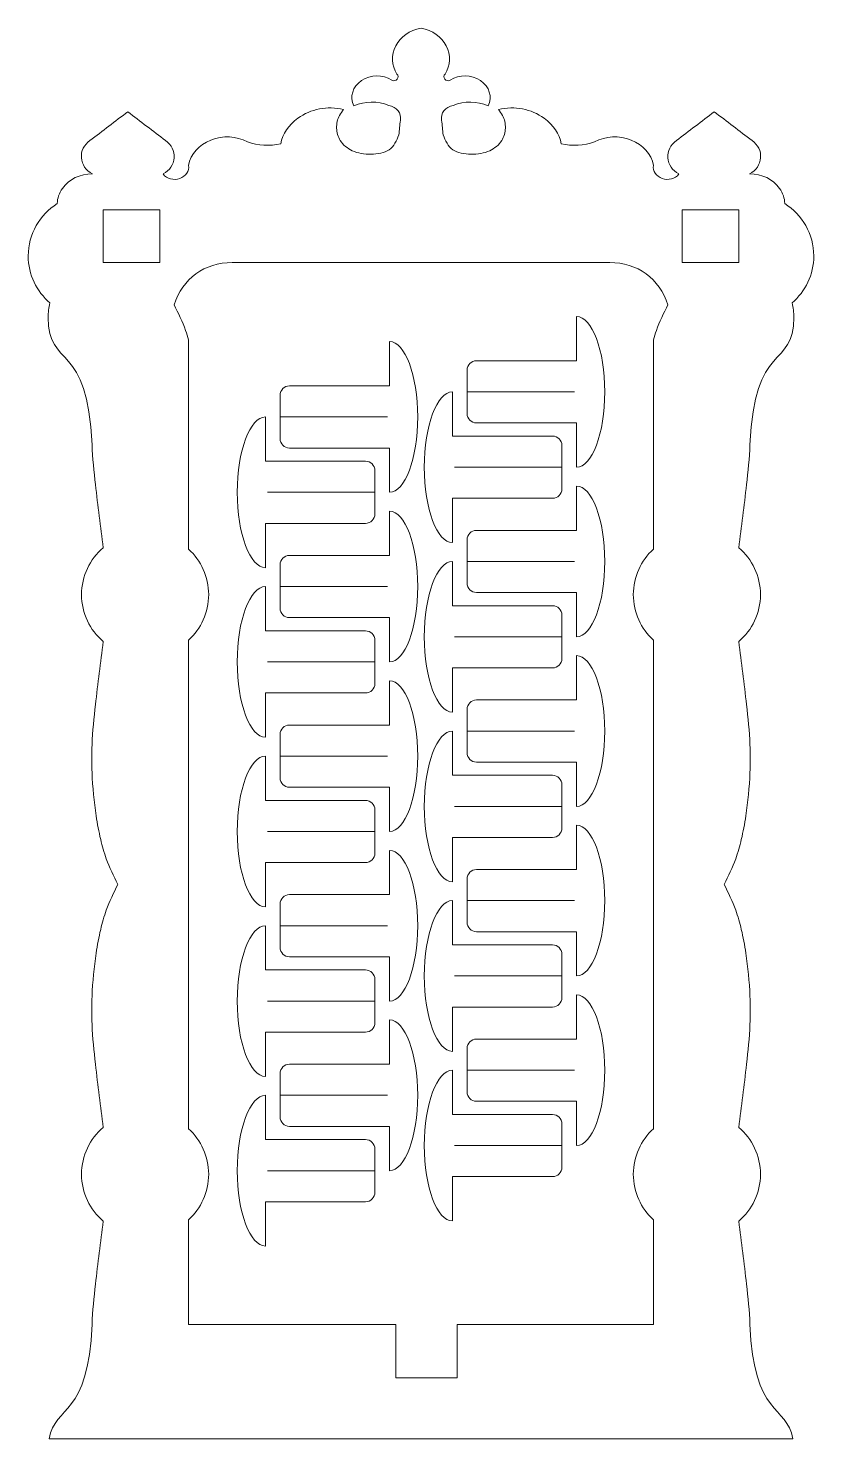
# Model space of a CAD drawing. Header units: centimetres. Extents: x -44 to 44, y -59 to 59.
# Drawn here: x -24 to -15.07, y -38.4 to -22.36 of the extents above; entities that cross this region are included whole.
import ezdxf

# ---------------------------------------------------------------- set-up
doc = ezdxf.new("R2010")
doc.units = ezdxf.units.CM
doc.header["$MEASUREMENT"] = 0
doc.layers.add('layer 1', color=7, linetype='Continuous')

msp = doc.modelspace()

# ---------------------------------------------------------------- linework, layer by layer
at = {"layer": 'layer 1', "color": 7, "lineweight": 9}
for points, knots in [([(-23.67139, -24.35355), (-23.86982, -24.48011), (-24.00109, -24.69977), (-24.00109, -24.94956), (-24.00109, -24.94956), (-24.00109, -25.16269), (-23.9055, -25.35386), (-23.75424, -25.48399), (-23.75424, -25.48399), (-23.7672, -25.5372), (-23.7741, -25.59274), (-23.7741, -25.64985), (-23.7741, -25.64985), (-23.7741, -26.23329), (-23.32346, -25.92146), (-23.2755, -27.0966), (-23.2755, -27.0966), (-23.26931, -27.24836), (-23.25396, -27.39964), (-23.23697, -27.55071), (-23.23697, -27.55071), (-23.21001, -27.79026), (-23.17892, -28.02926), (-23.14954, -28.26831), (-23.14954, -28.26831), (-23.29995, -28.39843), (-23.3949, -28.58904), (-23.3949, -28.80146), (-23.3949, -28.80146), (-23.3949, -29.01388), (-23.29995, -29.20449), (-23.14954, -29.3346), (-23.14954, -29.3346), (-23.17892, -29.57368), (-23.21001, -29.81267), (-23.23697, -30.0522), (-23.23697, -30.0522), (-23.25396, -30.20327), (-23.26931, -30.35456), (-23.2755, -30.50631), (-23.2755, -30.50631), (-23.27987, -30.61341), (-23.27968, -30.72073), (-23.2755, -30.82793), (-23.2755, -30.82793), (-23.26911, -30.99193), (-23.25336, -31.1556), (-23.2287, -31.31779), (-23.2287, -31.31779), (-23.21505, -31.40766), (-23.19864, -31.49708), (-23.17779, -31.58565), (-23.17779, -31.58565), (-23.16026, -31.66001), (-23.1396, -31.73372), (-23.11344, -31.80531), (-23.11344, -31.80531), (-23.07686, -31.90545), (-23.02948, -32.00136), (-22.9821, -32.0973), (-22.9821, -32.0973), (-23.02948, -32.19323), (-23.07686, -32.28915), (-23.11344, -32.38928), (-23.11344, -32.38928), (-23.1396, -32.46088), (-23.16026, -32.53459), (-23.17779, -32.60895), (-23.17779, -32.60895), (-23.19864, -32.69751), (-23.21505, -32.78693), (-23.2287, -32.87681), (-23.2287, -32.87681), (-23.25336, -33.039), (-23.26911, -33.20267), (-23.2755, -33.36666), (-23.2755, -33.36666), (-23.27968, -33.47387), (-23.27987, -33.58118), (-23.2755, -33.68828), (-23.2755, -33.68828), (-23.26931, -33.84004), (-23.25396, -33.99133), (-23.23697, -34.1424), (-23.23697, -34.1424), (-23.21001, -34.38193), (-23.17892, -34.62092), (-23.14954, -34.86), (-23.14954, -34.86), (-23.29995, -34.99011), (-23.3949, -35.18072), (-23.3949, -35.39314), (-23.3949, -35.39314), (-23.3949, -35.60556), (-23.29995, -35.79617), (-23.14954, -35.92628), (-23.14954, -35.92628), (-23.17892, -36.16534), (-23.21001, -36.40433), (-23.23697, -36.64388), (-23.23697, -36.64388), (-23.25396, -36.79496), (-23.26931, -36.94624), (-23.2755, -37.098), (-23.2755, -37.098), (-23.31891, -38.16201), (-23.69244, -38.00702), (-23.7627, -38.40124), (-23.7627, -38.40124), (-20.94564, -38.40124), (-18.12855, -38.40124), (-15.31149, -38.40124), (-15.31149, -38.40124), (-15.38175, -38.00702), (-15.75527, -38.16201), (-15.79869, -37.098), (-15.79869, -37.098), (-15.80488, -36.94624), (-15.82022, -36.79496), (-15.83721, -36.64388), (-15.83721, -36.64388), (-15.86417, -36.40433), (-15.89526, -36.16534), (-15.92464, -35.92628), (-15.92464, -35.92628), (-15.77424, -35.79617), (-15.67929, -35.60556), (-15.67929, -35.39314), (-15.67929, -35.39314), (-15.67929, -35.18072), (-15.77424, -34.99011), (-15.92464, -34.86), (-15.92464, -34.86), (-15.89526, -34.62092), (-15.86417, -34.38193), (-15.83721, -34.1424), (-15.83721, -34.1424), (-15.82022, -33.99133), (-15.80488, -33.84004), (-15.79869, -33.68828), (-15.79869, -33.68828), (-15.79431, -33.58118), (-15.79451, -33.47387), (-15.79869, -33.36666), (-15.79869, -33.36666), (-15.80507, -33.20267), (-15.82082, -33.039), (-15.84549, -32.87681), (-15.84549, -32.87681), (-15.85914, -32.78693), (-15.87555, -32.69751), (-15.8964, -32.60895), (-15.8964, -32.60895), (-15.91393, -32.53459), (-15.93459, -32.46088), (-15.96075, -32.38928), (-15.96075, -32.38928), (-15.99733, -32.28915), (-16.04471, -32.19323), (-16.09209, -32.0973), (-16.09209, -32.0973), (-16.04471, -32.00136), (-15.99733, -31.90545), (-15.96075, -31.80531), (-15.96075, -31.80531), (-15.93459, -31.73372), (-15.91393, -31.66001), (-15.8964, -31.58565), (-15.8964, -31.58565), (-15.87555, -31.49708), (-15.85914, -31.40766), (-15.84549, -31.31779), (-15.84549, -31.31779), (-15.82082, -31.1556), (-15.80507, -30.99193), (-15.79869, -30.82793), (-15.79869, -30.82793), (-15.79451, -30.72073), (-15.79431, -30.61341), (-15.79869, -30.50631), (-15.79869, -30.50631), (-15.80488, -30.35456), (-15.82022, -30.20327), (-15.83721, -30.0522), (-15.83721, -30.0522), (-15.86417, -29.81267), (-15.89526, -29.57368), (-15.92464, -29.3346), (-15.92464, -29.3346), (-15.77424, -29.20449), (-15.67929, -29.01388), (-15.67929, -28.80146), (-15.67929, -28.80146), (-15.67929, -28.58904), (-15.77424, -28.39843), (-15.92464, -28.26831), (-15.92464, -28.26831), (-15.89526, -28.02926), (-15.86417, -27.79026), (-15.83721, -27.55071), (-15.83721, -27.55071), (-15.82022, -27.39964), (-15.80488, -27.24836), (-15.79869, -27.0966), (-15.79869, -27.0966), (-15.75073, -25.92146), (-15.30009, -26.23329), (-15.30009, -25.64985), (-15.30009, -25.64985), (-15.30009, -25.59274), (-15.30699, -25.5372), (-15.31995, -25.48399), (-15.31995, -25.48399), (-15.16869, -25.35386), (-15.07309, -25.16269), (-15.07309, -24.94956), (-15.07309, -24.94956), (-15.07309, -24.69977), (-15.20436, -24.48011), (-15.40279, -24.35355), (-15.40279, -24.35355), (-15.40419, -24.29456), (-15.42381, -24.23601), (-15.46149, -24.18212), (-15.46149, -24.18212), (-15.53559, -24.07607), (-15.66004, -24.01605), (-15.80222, -24.01783), (-15.80222, -24.01783), (-15.72765, -23.97675), (-15.68265, -23.91049), (-15.67708, -23.83367), (-15.67708, -23.83367), (-15.67149, -23.75681), (-15.70656, -23.68614), (-15.77458, -23.63715), (-15.77458, -23.63715), (-15.91774, -23.52827), (-16.06093, -23.41937), (-16.20411, -23.31049), (-16.20411, -23.31049), (-16.3473, -23.41937), (-16.49049, -23.52827), (-16.63367, -23.63715), (-16.63367, -23.63715), (-16.70169, -23.68614), (-16.73674, -23.75681), (-16.73115, -23.83367), (-16.73115, -23.83367), (-16.72558, -23.91049), (-16.68058, -23.97675), (-16.60605, -24.01783), (-16.60605, -24.01783), (-16.64968, -24.07322), (-16.72324, -24.093), (-16.79501, -24.06859), (-16.79501, -24.06859), (-16.86673, -24.04419), (-16.90566, -23.98614), (-16.89491, -23.91951), (-16.89491, -23.91951), (-16.92081, -23.79039), (-17.01255, -23.68667), (-17.14899, -23.63214), (-17.14899, -23.63214), (-17.2854, -23.57762), (-17.43519, -23.58482), (-17.56393, -23.65213), (-17.56393, -23.65213), (-17.6868, -23.69471), (-17.81704, -23.70244), (-17.94221, -23.67561), (-17.94221, -23.67561), (-17.96578, -23.56264), (-18.03343, -23.46109), (-18.13901, -23.38391), (-18.13901, -23.38391), (-18.28528, -23.277), (-18.47149, -23.24091), (-18.65576, -23.28375), (-18.65576, -23.28375), (-18.63966, -23.30578), (-18.62359, -23.32779), (-18.61108, -23.35136), (-18.61108, -23.35136), (-18.58751, -23.39586), (-18.57669, -23.44596), (-18.57804, -23.49572), (-18.57804, -23.49572), (-18.57936, -23.54522), (-18.59271, -23.59438), (-18.6201, -23.63745), (-18.6201, -23.63745), (-18.65102, -23.68603), (-18.69981, -23.72685), (-18.75531, -23.75291), (-18.75531, -23.75291), (-18.81939, -23.78297), (-18.89237, -23.79343), (-18.96872, -23.79227), (-18.96872, -23.79227), (-19.04381, -23.79116), (-19.12215, -23.77877), (-19.17525, -23.7417), (-19.17525, -23.7417), (-19.23, -23.70345), (-19.2579, -23.63891), (-19.28582, -23.57434), (-19.28582, -23.57434), (-19.29131, -23.51839), (-19.29679, -23.46244), (-19.3023, -23.40649), (-19.3023, -23.40649), (-19.31634, -23.32459), (-19.26261, -23.25636), (-19.17006, -23.23854), (-19.17006, -23.23854), (-19.04203, -23.18619), (-18.90069, -23.18816), (-18.77464, -23.24406), (-18.77464, -23.24406), (-18.72431, -23.13744), (-18.75816, -23.0259), (-18.86241, -22.95514), (-18.86241, -22.95514), (-18.96669, -22.88439), (-19.09869, -22.88327), (-19.20448, -22.95227), (-19.20448, -22.95227), (-19.22739, -22.96164), (-19.25192, -22.95626), (-19.26701, -22.93851), (-19.26701, -22.93851), (-19.28211, -22.92079), (-19.28098, -22.89872), (-19.26414, -22.88224), (-19.26414, -22.88224), (-19.2003, -22.78127), (-19.19529, -22.66599), (-19.2501, -22.56105), (-19.2501, -22.56105), (-19.30496, -22.45611), (-19.40794, -22.38396), (-19.53709, -22.36001), (-19.53709, -22.36001), (-19.66624, -22.38396), (-19.76923, -22.45611), (-19.82409, -22.56105), (-19.82409, -22.56105), (-19.8789, -22.66599), (-19.87389, -22.78127), (-19.81005, -22.88224), (-19.81005, -22.88224), (-19.79321, -22.89872), (-19.79207, -22.92079), (-19.80718, -22.93851), (-19.80718, -22.93851), (-19.82226, -22.95626), (-19.8468, -22.96164), (-19.86971, -22.95227), (-19.86971, -22.95227), (-19.9755, -22.88327), (-20.1075, -22.88439), (-20.21177, -22.95514), (-20.21177, -22.95514), (-20.31602, -23.0259), (-20.34988, -23.13744), (-20.29954, -23.24406), (-20.29954, -23.24406), (-20.1735, -23.18816), (-20.03216, -23.18619), (-19.90412, -23.23854), (-19.90412, -23.23854), (-19.81157, -23.25636), (-19.75785, -23.32459), (-19.77189, -23.40649), (-19.77189, -23.40649), (-19.77739, -23.46244), (-19.78288, -23.51839), (-19.78836, -23.57434), (-19.78836, -23.57434), (-19.81629, -23.63891), (-19.84419, -23.70345), (-19.89894, -23.7417), (-19.89894, -23.7417), (-19.95204, -23.77877), (-20.03038, -23.79116), (-20.10546, -23.79227), (-20.10546, -23.79227), (-20.18181, -23.79343), (-20.2548, -23.78297), (-20.31887, -23.75291), (-20.31887, -23.75291), (-20.37437, -23.72685), (-20.42316, -23.68603), (-20.45409, -23.63745), (-20.45409, -23.63745), (-20.48147, -23.59438), (-20.49482, -23.54522), (-20.49615, -23.49572), (-20.49615, -23.49572), (-20.4975, -23.44596), (-20.48668, -23.39586), (-20.46311, -23.35136), (-20.46311, -23.35136), (-20.45059, -23.32779), (-20.43452, -23.30578), (-20.41843, -23.28375), (-20.41843, -23.28375), (-20.60269, -23.24091), (-20.78891, -23.277), (-20.93518, -23.38391), (-20.93518, -23.38391), (-21.04076, -23.46109), (-21.10841, -23.56264), (-21.13198, -23.67561), (-21.13198, -23.67561), (-21.25714, -23.70244), (-21.38739, -23.69471), (-21.51026, -23.65213), (-21.51026, -23.65213), (-21.639, -23.58482), (-21.78879, -23.57762), (-21.9252, -23.63214), (-21.9252, -23.63214), (-22.06164, -23.68667), (-22.15337, -23.79039), (-22.17928, -23.91951), (-22.17928, -23.91951), (-22.16852, -23.98614), (-22.20746, -24.04419), (-22.27918, -24.06859), (-22.27918, -24.06859), (-22.35094, -24.093), (-22.42451, -24.07322), (-22.46814, -24.01783), (-22.46814, -24.01783), (-22.39361, -23.97675), (-22.34861, -23.91049), (-22.34304, -23.83367), (-22.34304, -23.83367), (-22.33744, -23.75681), (-22.3725, -23.68614), (-22.44051, -23.63715), (-22.44051, -23.63715), (-22.5837, -23.52827), (-22.72689, -23.41937), (-22.87007, -23.31049), (-22.87007, -23.31049), (-23.01326, -23.41937), (-23.15644, -23.52827), (-23.29961, -23.63715), (-23.29961, -23.63715), (-23.36762, -23.68614), (-23.4027, -23.75681), (-23.39711, -23.83367), (-23.39711, -23.83367), (-23.39154, -23.91049), (-23.34654, -23.97675), (-23.27196, -24.01783), (-23.27196, -24.01783), (-23.41414, -24.01605), (-23.5386, -24.07607), (-23.6127, -24.18212), (-23.6127, -24.18212), (-23.65037, -24.23601), (-23.67, -24.29456), (-23.67139, -24.35355)], [0, 0, 0, 0, 0.00847458, 0.00847458, 0.00847458, 0.00847458, 0.01694915, 0.01694915, 0.01694915, 0.01694915, 0.02542373, 0.02542373, 0.02542373, 0.02542373, 0.03389831, 0.03389831, 0.03389831, 0.03389831, 0.04237288, 0.04237288, 0.04237288, 0.04237288, 0.05084746, 0.05084746, 0.05084746, 0.05084746, 0.05932203, 0.05932203, 0.05932203, 0.05932203, 0.06779661, 0.06779661, 0.06779661, 0.06779661, 0.07627119, 0.07627119, 0.07627119, 0.07627119, 0.08474576, 0.08474576, 0.08474576, 0.08474576, 0.09322034, 0.09322034, 0.09322034, 0.09322034, 0.10169492, 0.10169492, 0.10169492, 0.10169492, 0.11016949, 0.11016949, 0.11016949, 0.11016949, 0.11864407, 0.11864407, 0.11864407, 0.11864407, 0.12711864, 0.12711864, 0.12711864, 0.12711864, 0.13559322, 0.13559322, 0.13559322, 0.13559322, 0.1440678, 0.1440678, 0.1440678, 0.1440678, 0.15254237, 0.15254237, 0.15254237, 0.15254237, 0.16101695, 0.16101695, 0.16101695, 0.16101695, 0.16949153, 0.16949153, 0.16949153, 0.16949153, 0.1779661, 0.1779661, 0.1779661, 0.1779661, 0.18644068, 0.18644068, 0.18644068, 0.18644068, 0.19491525, 0.19491525, 0.19491525, 0.19491525, 0.20338983, 0.20338983, 0.20338983, 0.20338983, 0.21186441, 0.21186441, 0.21186441, 0.21186441, 0.22033898, 0.22033898, 0.22033898, 0.22033898, 0.22881356, 0.22881356, 0.22881356, 0.22881356, 0.23728814, 0.23728814, 0.23728814, 0.23728814, 0.24576271, 0.24576271, 0.24576271, 0.24576271, 0.25423729, 0.25423729, 0.25423729, 0.25423729, 0.26271186, 0.26271186, 0.26271186, 0.26271186, 0.27118644, 0.27118644, 0.27118644, 0.27118644, 0.27966102, 0.27966102, 0.27966102, 0.27966102, 0.28813559, 0.28813559, 0.28813559, 0.28813559, 0.29661017, 0.29661017, 0.29661017, 0.29661017, 0.30508475, 0.30508475, 0.30508475, 0.30508475, 0.31355932, 0.31355932, 0.31355932, 0.31355932, 0.3220339, 0.3220339, 0.3220339, 0.3220339, 0.33050847, 0.33050847, 0.33050847, 0.33050847, 0.33898305, 0.33898305, 0.33898305, 0.33898305, 0.34745763, 0.34745763, 0.34745763, 0.34745763, 0.3559322, 0.3559322, 0.3559322, 0.3559322, 0.36440678, 0.36440678, 0.36440678, 0.36440678, 0.37288136, 0.37288136, 0.37288136, 0.37288136, 0.38135593, 0.38135593, 0.38135593, 0.38135593, 0.38983051, 0.38983051, 0.38983051, 0.38983051, 0.39830508, 0.39830508, 0.39830508, 0.39830508, 0.40677966, 0.40677966, 0.40677966, 0.40677966, 0.41525424, 0.41525424, 0.41525424, 0.41525424, 0.42372881, 0.42372881, 0.42372881, 0.42372881, 0.43220339, 0.43220339, 0.43220339, 0.43220339, 0.44067797, 0.44067797, 0.44067797, 0.44067797, 0.44915254, 0.44915254, 0.44915254, 0.44915254, 0.45762712, 0.45762712, 0.45762712, 0.45762712, 0.46610169, 0.46610169, 0.46610169, 0.46610169, 0.47457627, 0.47457627, 0.47457627, 0.47457627, 0.48305085, 0.48305085, 0.48305085, 0.48305085, 0.49152542, 0.49152542, 0.49152542, 0.49152542, 0.5, 0.5, 0.5, 0.5, 0.50847458, 0.50847458, 0.50847458, 0.50847458, 0.51694915, 0.51694915, 0.51694915, 0.51694915, 0.52542373, 0.52542373, 0.52542373, 0.52542373, 0.53389831, 0.53389831, 0.53389831, 0.53389831, 0.54237288, 0.54237288, 0.54237288, 0.54237288, 0.55084746, 0.55084746, 0.55084746, 0.55084746, 0.55932203, 0.55932203, 0.55932203, 0.55932203, 0.56779661, 0.56779661, 0.56779661, 0.56779661, 0.57627119, 0.57627119, 0.57627119, 0.57627119, 0.58474576, 0.58474576, 0.58474576, 0.58474576, 0.59322034, 0.59322034, 0.59322034, 0.59322034, 0.60169492, 0.60169492, 0.60169492, 0.60169492, 0.61016949, 0.61016949, 0.61016949, 0.61016949, 0.61864407, 0.61864407, 0.61864407, 0.61864407, 0.62711864, 0.62711864, 0.62711864, 0.62711864, 0.63559322, 0.63559322, 0.63559322, 0.63559322, 0.6440678, 0.6440678, 0.6440678, 0.6440678, 0.65254237, 0.65254237, 0.65254237, 0.65254237, 0.66101695, 0.66101695, 0.66101695, 0.66101695, 0.66949153, 0.66949153, 0.66949153, 0.66949153, 0.6779661, 0.6779661, 0.6779661, 0.6779661, 0.68644068, 0.68644068, 0.68644068, 0.68644068, 0.69491525, 0.69491525, 0.69491525, 0.69491525, 0.70338983, 0.70338983, 0.70338983, 0.70338983, 0.71186441, 0.71186441, 0.71186441, 0.71186441, 0.72033898, 0.72033898, 0.72033898, 0.72033898, 0.72881356, 0.72881356, 0.72881356, 0.72881356, 0.73728814, 0.73728814, 0.73728814, 0.73728814, 0.74576271, 0.74576271, 0.74576271, 0.74576271, 0.75423729, 0.75423729, 0.75423729, 0.75423729, 0.76271186, 0.76271186, 0.76271186, 0.76271186, 0.77118644, 0.77118644, 0.77118644, 0.77118644, 0.77966102, 0.77966102, 0.77966102, 0.77966102, 0.78813559, 0.78813559, 0.78813559, 0.78813559, 0.79661017, 0.79661017, 0.79661017, 0.79661017, 0.80508475, 0.80508475, 0.80508475, 0.80508475, 0.81355932, 0.81355932, 0.81355932, 0.81355932, 0.8220339, 0.8220339, 0.8220339, 0.8220339, 0.83050847, 0.83050847, 0.83050847, 0.83050847, 0.83898305, 0.83898305, 0.83898305, 0.83898305, 0.84745763, 0.84745763, 0.84745763, 0.84745763, 0.8559322, 0.8559322, 0.8559322, 0.8559322, 0.86440678, 0.86440678, 0.86440678, 0.86440678, 0.87288136, 0.87288136, 0.87288136, 0.87288136, 0.88135593, 0.88135593, 0.88135593, 0.88135593, 0.88983051, 0.88983051, 0.88983051, 0.88983051, 0.89830508, 0.89830508, 0.89830508, 0.89830508, 0.90677966, 0.90677966, 0.90677966, 0.90677966, 0.91525424, 0.91525424, 0.91525424, 0.91525424, 0.92372881, 0.92372881, 0.92372881, 0.92372881, 0.93220339, 0.93220339, 0.93220339, 0.93220339, 0.94067797, 0.94067797, 0.94067797, 0.94067797, 0.94915254, 0.94915254, 0.94915254, 0.94915254, 0.95762712, 0.95762712, 0.95762712, 0.95762712, 0.96610169, 0.96610169, 0.96610169, 0.96610169, 0.97457627, 0.97457627, 0.97457627, 0.97457627, 0.98305085, 0.98305085, 0.98305085, 0.98305085, 1, 1, 1, 1]), ([(-23.14991, -24.42566), (-23.14991, -24.42566), (-22.50705, -24.42566), (-22.50705, -24.42566), (-22.50705, -24.42566), (-22.50705, -24.42566), (-22.50705, -25.02566), (-22.50705, -25.02566), (-22.50705, -25.02566), (-22.50705, -25.02566), (-23.14991, -25.02566), (-23.14991, -25.02566), (-23.14991, -25.02566), (-23.14991, -25.02566), (-23.14991, -24.42566), (-23.14991, -24.42566)], [0, 0, 0, 0, 0.2, 0.2, 0.2, 0.2, 0.4, 0.4, 0.4, 0.4, 0.6, 0.6, 0.6, 0.6, 1, 1, 1, 1]), ([(-15.92428, -24.42566), (-15.92428, -24.42566), (-16.56714, -24.42566), (-16.56714, -24.42566), (-16.56714, -24.42566), (-16.56714, -24.42566), (-16.56714, -25.02566), (-16.56714, -25.02566), (-16.56714, -25.02566), (-16.56714, -25.02566), (-15.92428, -25.02566), (-15.92428, -25.02566), (-15.92428, -25.02566), (-15.92428, -25.02566), (-15.92428, -24.42566), (-15.92428, -24.42566)], [0, 0, 0, 0, 0.2, 0.2, 0.2, 0.2, 0.4, 0.4, 0.4, 0.4, 0.6, 0.6, 0.6, 0.6, 1, 1, 1, 1]), ([(-22.17771, -37.10145), (-22.17771, -37.10145), (-22.17771, -35.91038), (-22.17771, -35.91038), (-22.17771, -35.91038), (-22.03764, -35.78087), (-21.95014, -35.59708), (-21.95014, -35.39314), (-21.95014, -35.39314), (-21.95014, -35.18923), (-22.03764, -35.00541), (-22.17771, -34.8759), (-22.17771, -34.8759), (-22.17771, -33.02121), (-22.17771, -31.1748), (-22.17771, -29.3187), (-22.17771, -29.3187), (-22.03764, -29.18919), (-21.95014, -29.00537), (-21.95014, -28.80146), (-21.95014, -28.80146), (-21.95014, -28.59752), (-22.03764, -28.41373), (-22.17771, -28.28421), (-22.17771, -28.28421), (-22.17771, -28.28421), (-22.17771, -25.90209), (-22.17771, -25.90209), (-22.17771, -25.90209), (-22.188, -25.86688), (-22.19929, -25.83199), (-22.21187, -25.7976), (-22.21187, -25.7976), (-22.24845, -25.69746), (-22.29583, -25.60155), (-22.34321, -25.50561), (-22.34321, -25.50561), (-22.2486, -25.20752), (-21.99561, -25.02364), (-21.68289, -25.02566), (-21.68289, -25.02566), (-20.96762, -25.02566), (-20.25236, -25.02566), (-19.53709, -25.02566), (-19.53709, -25.02566), (-18.82183, -25.02566), (-18.10656, -25.02566), (-17.3913, -25.02566), (-17.3913, -25.02566), (-17.07857, -25.02364), (-16.82559, -25.20752), (-16.73098, -25.50561), (-16.73098, -25.50561), (-16.77836, -25.60155), (-16.82574, -25.69746), (-16.86231, -25.7976), (-16.86231, -25.7976), (-16.87489, -25.83199), (-16.88619, -25.86688), (-16.89647, -25.90209), (-16.89647, -25.90209), (-16.89647, -25.90209), (-16.89647, -28.28421), (-16.89647, -28.28421), (-16.89647, -28.28421), (-17.03655, -28.41373), (-17.12404, -28.59752), (-17.12404, -28.80146), (-17.12404, -28.80146), (-17.12404, -29.00537), (-17.03655, -29.18919), (-16.89647, -29.3187), (-16.89647, -29.3187), (-16.89647, -31.17338), (-16.89647, -33.01954), (-16.89647, -34.8759), (-16.89647, -34.8759), (-17.03655, -35.00541), (-17.12404, -35.18923), (-17.12404, -35.39314), (-17.12404, -35.39314), (-17.12404, -35.59708), (-17.03655, -35.78087), (-16.89647, -35.91038), (-16.89647, -35.91038), (-16.89647, -35.91038), (-16.89647, -37.10145), (-16.89647, -37.10145), (-16.89647, -37.10145), (-16.89647, -37.10145), (-19.12498, -37.10145), (-19.12498, -37.10145), (-19.12498, -37.10145), (-19.12498, -37.10145), (-19.12498, -37.70818), (-19.12498, -37.70818), (-19.12498, -37.70818), (-19.12498, -37.70818), (-19.82355, -37.70818), (-19.82355, -37.70818), (-19.82355, -37.70818), (-19.82355, -37.70818), (-19.82355, -37.10145), (-19.82355, -37.10145), (-19.82355, -37.10145), (-19.82355, -37.10145), (-22.17771, -37.10145), (-22.17771, -37.10145)], [0, 0, 0, 0, 0.03571429, 0.03571429, 0.03571429, 0.03571429, 0.07142857, 0.07142857, 0.07142857, 0.07142857, 0.10714286, 0.10714286, 0.10714286, 0.10714286, 0.14285714, 0.14285714, 0.14285714, 0.14285714, 0.17857143, 0.17857143, 0.17857143, 0.17857143, 0.21428571, 0.21428571, 0.21428571, 0.21428571, 0.25, 0.25, 0.25, 0.25, 0.28571429, 0.28571429, 0.28571429, 0.28571429, 0.32142857, 0.32142857, 0.32142857, 0.32142857, 0.35714286, 0.35714286, 0.35714286, 0.35714286, 0.39285714, 0.39285714, 0.39285714, 0.39285714, 0.42857143, 0.42857143, 0.42857143, 0.42857143, 0.46428571, 0.46428571, 0.46428571, 0.46428571, 0.5, 0.5, 0.5, 0.5, 0.53571429, 0.53571429, 0.53571429, 0.53571429, 0.57142857, 0.57142857, 0.57142857, 0.57142857, 0.60714286, 0.60714286, 0.60714286, 0.60714286, 0.64285714, 0.64285714, 0.64285714, 0.64285714, 0.67857143, 0.67857143, 0.67857143, 0.67857143, 0.71428571, 0.71428571, 0.71428571, 0.71428571, 0.75, 0.75, 0.75, 0.75, 0.78571429, 0.78571429, 0.78571429, 0.78571429, 0.82142857, 0.82142857, 0.82142857, 0.82142857, 0.85714286, 0.85714286, 0.85714286, 0.85714286, 0.89285714, 0.89285714, 0.89285714, 0.89285714, 0.92857143, 0.92857143, 0.92857143, 0.92857143, 1, 1, 1, 1])]:
    msp.add_open_spline(points, degree=3, knots=knots, dxfattribs=at)
at = {"layer": 'layer 1', "color": 250, "lineweight": 9}
for points in [[(-17.76992, -26.14172), (-17.76992, -26.14172), (-18.90564, -26.14172), (-18.90564, -26.14172), (-18.90564, -26.14172), (-18.96456, -26.14172), (-19.01278, -26.18991), (-19.01278, -26.24884), (-19.01278, -26.24884), (-19.01278, -26.24884), (-19.01278, -26.74174), (-19.01278, -26.74174), (-19.01278, -26.74174), (-19.01278, -26.80067), (-18.96456, -26.84886), (-18.90564, -26.84886), (-18.90564, -26.84886), (-18.90564, -26.84886), (-17.76992, -26.84886), (-17.76992, -26.84886), (-17.76992, -26.84886), (-17.76992, -26.84886), (-17.76992, -27.35244), (-17.76992, -27.35244), (-17.76992, -27.35244), (-17.59239, -27.35244), (-17.44849, -26.96869), (-17.44849, -26.49529), (-17.44849, -26.49529), (-17.44849, -26.02194), (-17.59239, -25.63815), (-17.76992, -25.63815), (-17.76992, -25.63815), (-17.76992, -25.63815), (-17.76992, -26.14172), (-17.76992, -26.14172)], [(-19.89553, -26.42715), (-19.89553, -26.42715), (-21.03124, -26.42715), (-21.03124, -26.42715), (-21.03124, -26.42715), (-21.09017, -26.42715), (-21.13839, -26.47534), (-21.13839, -26.53427), (-21.13839, -26.53427), (-21.13839, -26.53427), (-21.13839, -27.02717), (-21.13839, -27.02717), (-21.13839, -27.02717), (-21.13839, -27.0861), (-21.09017, -27.13429), (-21.03124, -27.13429), (-21.03124, -27.13429), (-21.03124, -27.13429), (-19.89553, -27.13429), (-19.89553, -27.13429), (-19.89553, -27.13429), (-19.89553, -27.13429), (-19.89553, -27.63786), (-19.89553, -27.63786), (-19.89553, -27.63786), (-19.71799, -27.63786), (-19.5741, -27.25412), (-19.5741, -26.78072), (-19.5741, -26.78072), (-19.5741, -26.30736), (-19.71799, -25.92358), (-19.89553, -25.92358), (-19.89553, -25.92358), (-19.89553, -25.92358), (-19.89553, -26.42715), (-19.89553, -26.42715)], [(-19.17868, -26.99886), (-19.17868, -26.99886), (-18.04296, -26.99886), (-18.04296, -26.99886), (-18.04296, -26.99886), (-17.98404, -26.99886), (-17.93582, -27.04706), (-17.93582, -27.10599), (-17.93582, -27.10599), (-17.93582, -27.10599), (-17.93582, -27.59889), (-17.93582, -27.59889), (-17.93582, -27.59889), (-17.93582, -27.65781), (-17.98404, -27.70601), (-18.04296, -27.70601), (-18.04296, -27.70601), (-18.04296, -27.70601), (-19.17868, -27.70601), (-19.17868, -27.70601), (-19.17868, -27.70601), (-19.17868, -27.70601), (-19.17868, -28.20958), (-19.17868, -28.20958), (-19.17868, -28.20958), (-19.35621, -28.20958), (-19.50011, -27.82584), (-19.50011, -27.35244), (-19.50011, -27.35244), (-19.50011, -26.87908), (-19.35621, -26.49529), (-19.17868, -26.49529), (-19.17868, -26.49529), (-19.17868, -26.49529), (-19.17868, -26.99886), (-19.17868, -26.99886)], [(-21.30429, -27.28429), (-21.30429, -27.28429), (-20.16857, -27.28429), (-20.16857, -27.28429), (-20.16857, -27.28429), (-20.10964, -27.28429), (-20.06143, -27.33249), (-20.06143, -27.39141), (-20.06143, -27.39141), (-20.06143, -27.39141), (-20.06143, -27.88431), (-20.06143, -27.88431), (-20.06143, -27.88431), (-20.06143, -27.94324), (-20.10964, -27.99144), (-20.16857, -27.99144), (-20.16857, -27.99144), (-20.16857, -27.99144), (-21.30429, -27.99144), (-21.30429, -27.99144), (-21.30429, -27.99144), (-21.30429, -27.99144), (-21.30429, -28.49501), (-21.30429, -28.49501), (-21.30429, -28.49501), (-21.48182, -28.49501), (-21.62571, -28.11126), (-21.62571, -27.63786), (-21.62571, -27.63786), (-21.62571, -27.16451), (-21.48182, -26.78072), (-21.30429, -26.78072), (-21.30429, -26.78072), (-21.30429, -26.78072), (-21.30429, -27.28429), (-21.30429, -27.28429)], [(-17.76992, -28.07029), (-17.76992, -28.07029), (-18.90564, -28.07029), (-18.90564, -28.07029), (-18.90564, -28.07029), (-18.96456, -28.07029), (-19.01278, -28.11849), (-19.01278, -28.17741), (-19.01278, -28.17741), (-19.01278, -28.17741), (-19.01278, -28.67031), (-19.01278, -28.67031), (-19.01278, -28.67031), (-19.01278, -28.72924), (-18.96456, -28.77744), (-18.90564, -28.77744), (-18.90564, -28.77744), (-18.90564, -28.77744), (-17.76992, -28.77744), (-17.76992, -28.77744), (-17.76992, -28.77744), (-17.76992, -28.77744), (-17.76992, -29.28101), (-17.76992, -29.28101), (-17.76992, -29.28101), (-17.59239, -29.28101), (-17.44849, -28.89726), (-17.44849, -28.42386), (-17.44849, -28.42386), (-17.44849, -27.95051), (-17.59239, -27.56672), (-17.76992, -27.56672), (-17.76992, -27.56672), (-17.76992, -27.56672), (-17.76992, -28.07029), (-17.76992, -28.07029)], [(-19.89553, -28.35572), (-19.89553, -28.35572), (-21.03124, -28.35572), (-21.03124, -28.35572), (-21.03124, -28.35572), (-21.09017, -28.35572), (-21.13839, -28.40391), (-21.13839, -28.46284), (-21.13839, -28.46284), (-21.13839, -28.46284), (-21.13839, -28.95574), (-21.13839, -28.95574), (-21.13839, -28.95574), (-21.13839, -29.01467), (-21.09017, -29.06286), (-21.03124, -29.06286), (-21.03124, -29.06286), (-21.03124, -29.06286), (-19.89553, -29.06286), (-19.89553, -29.06286), (-19.89553, -29.06286), (-19.89553, -29.06286), (-19.89553, -29.56644), (-19.89553, -29.56644), (-19.89553, -29.56644), (-19.71799, -29.56644), (-19.5741, -29.18269), (-19.5741, -28.70929), (-19.5741, -28.70929), (-19.5741, -28.23594), (-19.71799, -27.85215), (-19.89553, -27.85215), (-19.89553, -27.85215), (-19.89553, -27.85215), (-19.89553, -28.35572), (-19.89553, -28.35572)], [(-19.17868, -28.92744), (-19.17868, -28.92744), (-18.04296, -28.92744), (-18.04296, -28.92744), (-18.04296, -28.92744), (-17.98404, -28.92744), (-17.93582, -28.97563), (-17.93582, -29.03456), (-17.93582, -29.03456), (-17.93582, -29.03456), (-17.93582, -29.52746), (-17.93582, -29.52746), (-17.93582, -29.52746), (-17.93582, -29.58639), (-17.98404, -29.63458), (-18.04296, -29.63458), (-18.04296, -29.63458), (-18.04296, -29.63458), (-19.17868, -29.63458), (-19.17868, -29.63458), (-19.17868, -29.63458), (-19.17868, -29.63458), (-19.17868, -30.13815), (-19.17868, -30.13815), (-19.17868, -30.13815), (-19.35621, -30.13815), (-19.50011, -29.75441), (-19.50011, -29.28101), (-19.50011, -29.28101), (-19.50011, -28.80765), (-19.35621, -28.42386), (-19.17868, -28.42386), (-19.17868, -28.42386), (-19.17868, -28.42386), (-19.17868, -28.92744), (-19.17868, -28.92744)], [(-21.30429, -29.21286), (-21.30429, -29.21286), (-20.16857, -29.21286), (-20.16857, -29.21286), (-20.16857, -29.21286), (-20.10964, -29.21286), (-20.06143, -29.26106), (-20.06143, -29.31999), (-20.06143, -29.31999), (-20.06143, -29.31999), (-20.06143, -29.81289), (-20.06143, -29.81289), (-20.06143, -29.81289), (-20.06143, -29.87181), (-20.10964, -29.92001), (-20.16857, -29.92001), (-20.16857, -29.92001), (-20.16857, -29.92001), (-21.30429, -29.92001), (-21.30429, -29.92001), (-21.30429, -29.92001), (-21.30429, -29.92001), (-21.30429, -30.42358), (-21.30429, -30.42358), (-21.30429, -30.42358), (-21.48182, -30.42358), (-21.62571, -30.03984), (-21.62571, -29.56644), (-21.62571, -29.56644), (-21.62571, -29.09308), (-21.48182, -28.70929), (-21.30429, -28.70929), (-21.30429, -28.70929), (-21.30429, -28.70929), (-21.30429, -29.21286), (-21.30429, -29.21286)], [(-17.76992, -29.99886), (-17.76992, -29.99886), (-18.90564, -29.99886), (-18.90564, -29.99886), (-18.90564, -29.99886), (-18.96456, -29.99886), (-19.01278, -30.04706), (-19.01278, -30.10599), (-19.01278, -30.10599), (-19.01278, -30.10599), (-19.01278, -30.59889), (-19.01278, -30.59889), (-19.01278, -30.59889), (-19.01278, -30.65781), (-18.96456, -30.70601), (-18.90564, -30.70601), (-18.90564, -30.70601), (-18.90564, -30.70601), (-17.76992, -30.70601), (-17.76992, -30.70601), (-17.76992, -30.70601), (-17.76992, -30.70601), (-17.76992, -31.20958), (-17.76992, -31.20958), (-17.76992, -31.20958), (-17.59239, -31.20958), (-17.44849, -30.82583), (-17.44849, -30.35244), (-17.44849, -30.35244), (-17.44849, -29.87908), (-17.59239, -29.49529), (-17.76992, -29.49529), (-17.76992, -29.49529), (-17.76992, -29.49529), (-17.76992, -29.99886), (-17.76992, -29.99886)], [(-19.89553, -30.28429), (-19.89553, -30.28429), (-21.03124, -30.28429), (-21.03124, -30.28429), (-21.03124, -30.28429), (-21.09017, -30.28429), (-21.13839, -30.33249), (-21.13839, -30.39141), (-21.13839, -30.39141), (-21.13839, -30.39141), (-21.13839, -30.88431), (-21.13839, -30.88431), (-21.13839, -30.88431), (-21.13839, -30.94324), (-21.09017, -30.99143), (-21.03124, -30.99143), (-21.03124, -30.99143), (-21.03124, -30.99143), (-19.89553, -30.99143), (-19.89553, -30.99143), (-19.89553, -30.99143), (-19.89553, -30.99143), (-19.89553, -31.49501), (-19.89553, -31.49501), (-19.89553, -31.49501), (-19.71799, -31.49501), (-19.5741, -31.11126), (-19.5741, -30.63786), (-19.5741, -30.63786), (-19.5741, -30.16451), (-19.71799, -29.78072), (-19.89553, -29.78072), (-19.89553, -29.78072), (-19.89553, -29.78072), (-19.89553, -30.28429), (-19.89553, -30.28429)], [(-19.17868, -30.85601), (-19.17868, -30.85601), (-18.04296, -30.85601), (-18.04296, -30.85601), (-18.04296, -30.85601), (-17.98404, -30.85601), (-17.93582, -30.9042), (-17.93582, -30.96313), (-17.93582, -30.96313), (-17.93582, -30.96313), (-17.93582, -31.45603), (-17.93582, -31.45603), (-17.93582, -31.45603), (-17.93582, -31.51496), (-17.98404, -31.56315), (-18.04296, -31.56315), (-18.04296, -31.56315), (-18.04296, -31.56315), (-19.17868, -31.56315), (-19.17868, -31.56315), (-19.17868, -31.56315), (-19.17868, -31.56315), (-19.17868, -32.06672), (-19.17868, -32.06672), (-19.17868, -32.06672), (-19.35621, -32.06672), (-19.50011, -31.68298), (-19.50011, -31.20958), (-19.50011, -31.20958), (-19.50011, -30.73622), (-19.35621, -30.35244), (-19.17868, -30.35244), (-19.17868, -30.35244), (-19.17868, -30.35244), (-19.17868, -30.85601), (-19.17868, -30.85601)], [(-21.30429, -31.14143), (-21.30429, -31.14143), (-20.16857, -31.14143), (-20.16857, -31.14143), (-20.16857, -31.14143), (-20.10964, -31.14143), (-20.06143, -31.18963), (-20.06143, -31.24856), (-20.06143, -31.24856), (-20.06143, -31.24856), (-20.06143, -31.74146), (-20.06143, -31.74146), (-20.06143, -31.74146), (-20.06143, -31.80038), (-20.10964, -31.84858), (-20.16857, -31.84858), (-20.16857, -31.84858), (-20.16857, -31.84858), (-21.30429, -31.84858), (-21.30429, -31.84858), (-21.30429, -31.84858), (-21.30429, -31.84858), (-21.30429, -32.35215), (-21.30429, -32.35215), (-21.30429, -32.35215), (-21.48182, -32.35215), (-21.62571, -31.96841), (-21.62571, -31.49501), (-21.62571, -31.49501), (-21.62571, -31.02165), (-21.48182, -30.63786), (-21.30429, -30.63786), (-21.30429, -30.63786), (-21.30429, -30.63786), (-21.30429, -31.14143), (-21.30429, -31.14143)], [(-17.76992, -31.92743), (-17.76992, -31.92743), (-18.90564, -31.92743), (-18.90564, -31.92743), (-18.90564, -31.92743), (-18.96456, -31.92743), (-19.01278, -31.97563), (-19.01278, -32.03456), (-19.01278, -32.03456), (-19.01278, -32.03456), (-19.01278, -32.52746), (-19.01278, -32.52746), (-19.01278, -32.52746), (-19.01278, -32.58638), (-18.96456, -32.63458), (-18.90564, -32.63458), (-18.90564, -32.63458), (-18.90564, -32.63458), (-17.76992, -32.63458), (-17.76992, -32.63458), (-17.76992, -32.63458), (-17.76992, -32.63458), (-17.76992, -33.13815), (-17.76992, -33.13815), (-17.76992, -33.13815), (-17.59239, -33.13815), (-17.44849, -32.75441), (-17.44849, -32.28101), (-17.44849, -32.28101), (-17.44849, -31.80765), (-17.59239, -31.42386), (-17.76992, -31.42386), (-17.76992, -31.42386), (-17.76992, -31.42386), (-17.76992, -31.92743), (-17.76992, -31.92743)], [(-19.89553, -32.21286), (-19.89553, -32.21286), (-21.03124, -32.21286), (-21.03124, -32.21286), (-21.03124, -32.21286), (-21.09017, -32.21286), (-21.13839, -32.26106), (-21.13839, -32.31998), (-21.13839, -32.31998), (-21.13839, -32.31998), (-21.13839, -32.81288), (-21.13839, -32.81288), (-21.13839, -32.81288), (-21.13839, -32.87181), (-21.09017, -32.92001), (-21.03124, -32.92001), (-21.03124, -32.92001), (-21.03124, -32.92001), (-19.89553, -32.92001), (-19.89553, -32.92001), (-19.89553, -32.92001), (-19.89553, -32.92001), (-19.89553, -33.42358), (-19.89553, -33.42358), (-19.89553, -33.42358), (-19.71799, -33.42358), (-19.5741, -33.03983), (-19.5741, -32.56643), (-19.5741, -32.56643), (-19.5741, -32.09308), (-19.71799, -31.70929), (-19.89553, -31.70929), (-19.89553, -31.70929), (-19.89553, -31.70929), (-19.89553, -32.21286), (-19.89553, -32.21286)], [(-19.17868, -32.78458), (-19.17868, -32.78458), (-18.04296, -32.78458), (-18.04296, -32.78458), (-18.04296, -32.78458), (-17.98404, -32.78458), (-17.93582, -32.83277), (-17.93582, -32.8917), (-17.93582, -32.8917), (-17.93582, -32.8917), (-17.93582, -33.3846), (-17.93582, -33.3846), (-17.93582, -33.3846), (-17.93582, -33.44353), (-17.98404, -33.49172), (-18.04296, -33.49172), (-18.04296, -33.49172), (-18.04296, -33.49172), (-19.17868, -33.49172), (-19.17868, -33.49172), (-19.17868, -33.49172), (-19.17868, -33.49172), (-19.17868, -33.99529), (-19.17868, -33.99529), (-19.17868, -33.99529), (-19.35621, -33.99529), (-19.50011, -33.61155), (-19.50011, -33.13815), (-19.50011, -33.13815), (-19.50011, -32.66479), (-19.35621, -32.28101), (-19.17868, -32.28101), (-19.17868, -32.28101), (-19.17868, -32.28101), (-19.17868, -32.78458), (-19.17868, -32.78458)], [(-21.30429, -33.07001), (-21.30429, -33.07001), (-20.16857, -33.07001), (-20.16857, -33.07001), (-20.16857, -33.07001), (-20.10964, -33.07001), (-20.06143, -33.1182), (-20.06143, -33.17713), (-20.06143, -33.17713), (-20.06143, -33.17713), (-20.06143, -33.67003), (-20.06143, -33.67003), (-20.06143, -33.67003), (-20.06143, -33.72896), (-20.10964, -33.77715), (-20.16857, -33.77715), (-20.16857, -33.77715), (-20.16857, -33.77715), (-21.30429, -33.77715), (-21.30429, -33.77715), (-21.30429, -33.77715), (-21.30429, -33.77715), (-21.30429, -34.28072), (-21.30429, -34.28072), (-21.30429, -34.28072), (-21.48182, -34.28072), (-21.62571, -33.89698), (-21.62571, -33.42358), (-21.62571, -33.42358), (-21.62571, -32.95022), (-21.48182, -32.56643), (-21.30429, -32.56643), (-21.30429, -32.56643), (-21.30429, -32.56643), (-21.30429, -33.07001), (-21.30429, -33.07001)], [(-17.76992, -33.85601), (-17.76992, -33.85601), (-18.90564, -33.85601), (-18.90564, -33.85601), (-18.90564, -33.85601), (-18.96456, -33.85601), (-19.01278, -33.9042), (-19.01278, -33.96313), (-19.01278, -33.96313), (-19.01278, -33.96313), (-19.01278, -34.45603), (-19.01278, -34.45603), (-19.01278, -34.45603), (-19.01278, -34.51496), (-18.96456, -34.56315), (-18.90564, -34.56315), (-18.90564, -34.56315), (-18.90564, -34.56315), (-17.76992, -34.56315), (-17.76992, -34.56315), (-17.76992, -34.56315), (-17.76992, -34.56315), (-17.76992, -35.06672), (-17.76992, -35.06672), (-17.76992, -35.06672), (-17.59239, -35.06672), (-17.44849, -34.68298), (-17.44849, -34.20958), (-17.44849, -34.20958), (-17.44849, -33.73622), (-17.59239, -33.35243), (-17.76992, -33.35243), (-17.76992, -33.35243), (-17.76992, -33.35243), (-17.76992, -33.85601), (-17.76992, -33.85601)], [(-19.89553, -34.14143), (-19.89553, -34.14143), (-21.03124, -34.14143), (-21.03124, -34.14143), (-21.03124, -34.14143), (-21.09017, -34.14143), (-21.13839, -34.18963), (-21.13839, -34.24856), (-21.13839, -34.24856), (-21.13839, -34.24856), (-21.13839, -34.74146), (-21.13839, -34.74146), (-21.13839, -34.74146), (-21.13839, -34.80038), (-21.09017, -34.84858), (-21.03124, -34.84858), (-21.03124, -34.84858), (-21.03124, -34.84858), (-19.89553, -34.84858), (-19.89553, -34.84858), (-19.89553, -34.84858), (-19.89553, -34.84858), (-19.89553, -35.35215), (-19.89553, -35.35215), (-19.89553, -35.35215), (-19.71799, -35.35215), (-19.5741, -34.96841), (-19.5741, -34.49501), (-19.5741, -34.49501), (-19.5741, -34.02165), (-19.71799, -33.63786), (-19.89553, -33.63786), (-19.89553, -33.63786), (-19.89553, -33.63786), (-19.89553, -34.14143), (-19.89553, -34.14143)], [(-19.17868, -34.71315), (-19.17868, -34.71315), (-18.04296, -34.71315), (-18.04296, -34.71315), (-18.04296, -34.71315), (-17.98404, -34.71315), (-17.93582, -34.76134), (-17.93582, -34.82027), (-17.93582, -34.82027), (-17.93582, -34.82027), (-17.93582, -35.31317), (-17.93582, -35.31317), (-17.93582, -35.31317), (-17.93582, -35.3721), (-17.98404, -35.42029), (-18.04296, -35.42029), (-18.04296, -35.42029), (-18.04296, -35.42029), (-19.17868, -35.42029), (-19.17868, -35.42029), (-19.17868, -35.42029), (-19.17868, -35.42029), (-19.17868, -35.92386), (-19.17868, -35.92386), (-19.17868, -35.92386), (-19.35621, -35.92386), (-19.50011, -35.54012), (-19.50011, -35.06672), (-19.50011, -35.06672), (-19.50011, -34.59336), (-19.35621, -34.20958), (-19.17868, -34.20958), (-19.17868, -34.20958), (-19.17868, -34.20958), (-19.17868, -34.71315), (-19.17868, -34.71315)], [(-21.30429, -34.99858), (-21.30429, -34.99858), (-20.16857, -34.99858), (-20.16857, -34.99858), (-20.16857, -34.99858), (-20.10964, -34.99858), (-20.06143, -35.04677), (-20.06143, -35.1057), (-20.06143, -35.1057), (-20.06143, -35.1057), (-20.06143, -35.5986), (-20.06143, -35.5986), (-20.06143, -35.5986), (-20.06143, -35.65753), (-20.10964, -35.70572), (-20.16857, -35.70572), (-20.16857, -35.70572), (-20.16857, -35.70572), (-21.30429, -35.70572), (-21.30429, -35.70572), (-21.30429, -35.70572), (-21.30429, -35.70572), (-21.30429, -36.20929), (-21.30429, -36.20929), (-21.30429, -36.20929), (-21.48182, -36.20929), (-21.62571, -35.82555), (-21.62571, -35.35215), (-21.62571, -35.35215), (-21.62571, -34.87879), (-21.48182, -34.49501), (-21.30429, -34.49501), (-21.30429, -34.49501), (-21.30429, -34.49501), (-21.30429, -34.99858), (-21.30429, -34.99858)]]:
    msp.add_open_spline(points, degree=3, knots=[0, 0, 0, 0, 0.1, 0.1, 0.1, 0.1, 0.2, 0.2, 0.2, 0.2, 0.3, 0.3, 0.3, 0.3, 0.4, 0.4, 0.4, 0.4, 0.5, 0.5, 0.5, 0.5, 0.6, 0.6, 0.6, 0.6, 0.7, 0.7, 0.7, 0.7, 0.8, 0.8, 0.8, 0.8, 1, 1, 1, 1], dxfattribs=at)
for points in [[(-17.79259, -26.49529), (-17.79259, -26.49529), (-19.01278, -26.49529), (-19.01278, -26.49529)], [(-19.9182, -26.78072), (-19.9182, -26.78072), (-21.13839, -26.78072), (-21.13839, -26.78072)], [(-19.15601, -27.35244), (-19.15601, -27.35244), (-17.93582, -27.35244), (-17.93582, -27.35244)], [(-21.28161, -27.63786), (-21.28161, -27.63786), (-20.06143, -27.63786), (-20.06143, -27.63786)], [(-17.79259, -28.42386), (-17.79259, -28.42386), (-19.01278, -28.42386), (-19.01278, -28.42386)], [(-19.9182, -28.70929), (-19.9182, -28.70929), (-21.13839, -28.70929), (-21.13839, -28.70929)], [(-19.15601, -29.28101), (-19.15601, -29.28101), (-17.93582, -29.28101), (-17.93582, -29.28101)], [(-21.28161, -29.56644), (-21.28161, -29.56644), (-20.06143, -29.56644), (-20.06143, -29.56644)], [(-17.79259, -30.35244), (-17.79259, -30.35244), (-19.01278, -30.35244), (-19.01278, -30.35244)], [(-19.9182, -30.63786), (-19.9182, -30.63786), (-21.13839, -30.63786), (-21.13839, -30.63786)], [(-19.15601, -31.20958), (-19.15601, -31.20958), (-17.93582, -31.20958), (-17.93582, -31.20958)], [(-21.28161, -31.49501), (-21.28161, -31.49501), (-20.06143, -31.49501), (-20.06143, -31.49501)], [(-17.79259, -32.28101), (-17.79259, -32.28101), (-19.01278, -32.28101), (-19.01278, -32.28101)], [(-19.9182, -32.56643), (-19.9182, -32.56643), (-21.13839, -32.56643), (-21.13839, -32.56643)], [(-19.15601, -33.13815), (-19.15601, -33.13815), (-17.93582, -33.13815), (-17.93582, -33.13815)], [(-21.28161, -33.42358), (-21.28161, -33.42358), (-20.06143, -33.42358), (-20.06143, -33.42358)], [(-17.79259, -34.20958), (-17.79259, -34.20958), (-19.01278, -34.20958), (-19.01278, -34.20958)], [(-19.9182, -34.49501), (-19.9182, -34.49501), (-21.13839, -34.49501), (-21.13839, -34.49501)], [(-19.15601, -35.06672), (-19.15601, -35.06672), (-17.93582, -35.06672), (-17.93582, -35.06672)], [(-21.28161, -35.35215), (-21.28161, -35.35215), (-20.06143, -35.35215), (-20.06143, -35.35215)]]:
    msp.add_open_spline(points, degree=3, dxfattribs=at)

doc.saveas('drawing.dxf')
